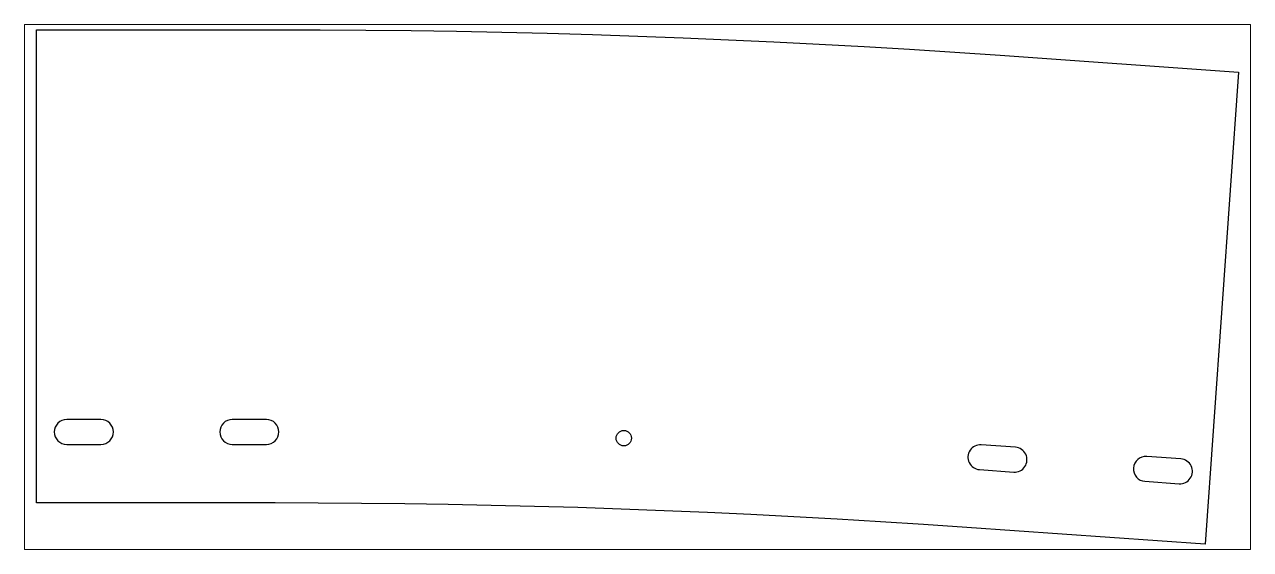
# Paper-space layout 'Layout1' of a CAD drawing. Header units: millimetres. Extents: x 0 to 257, y 43 to 152.
# The model-space entities are those that its viewports show. They can reach past a viewport. Long polylines and large blocks are cut down to what shows.
import ezdxf

# ---------------------------------------------------------------- set-up
doc = ezdxf.new("R2010")
doc.units = ezdxf.units.MM
doc.header["$LTSCALE"] = 25
doc.layers.add('3_Pezzi', color=7, linetype='Continuous')
doc.layers.add('5_Bulloni', color=7, linetype='Continuous')

# ---------------------------------------------------------------- blocks, each defined once
blk = doc.blocks.new('BL1553344777_00001')
at = {"layer": '5_Bulloni', "color": 4, "linetype": 'Continuous'}
for p, q in [((477.25, 35.25), (462.75, 35.25)), ((462.75, 24.75), (477.25, 24.75))]:
    blk.add_line(p, q, dxfattribs=at)
for centre, start, end in [((462.75, 30), 90, 270), ((477.25, 30), 270, 90)]:
    blk.add_arc(centre, 5.25, start, end, dxfattribs=at)
blk = doc.blocks.new('BL1553344777_00002')
at = {"layer": '5_Bulloni', "color": 4, "linetype": 'Continuous'}
for p, q in [((547.25, 35.25), (532.75, 35.25)), ((532.75, 24.75), (547.25, 24.75))]:
    blk.add_line(p, q, dxfattribs=at)
for centre, start, end in [((532.75, 30), 90, 270), ((547.25, 30), 270, 90)]:
    blk.add_arc(centre, 5.25, start, end, dxfattribs=at)
blk = doc.blocks.new('BL1553344777_00003')
at = {"layer": '5_Bulloni', "color": 2, "linetype": 'Continuous'}
blk.add_circle((698.38, 27.39), 3.25, dxfattribs=at)
blk = doc.blocks.new('BL1553344777_00004')
at = {"layer": '5_Bulloni', "color": 4, "linetype": 'Continuous'}
for p, q in [((864.04, 23.54), (849.57, 24.56)), ((848.83, 14.09), (863.29, 13.07))]:
    blk.add_line(p, q, dxfattribs=at)
for centre, start, end in [((849.2, 19.33), 85.9514, 265.952), ((863.67, 18.3), 265.9514, 85.952)]:
    blk.add_arc(centre, 5.25, start, end, dxfattribs=at)
blk = doc.blocks.new('BL1553344777_00005')
at = {"layer": '5_Bulloni', "color": 4, "linetype": 'Continuous'}
for p, q in [((934.02, 18.59), (919.55, 19.61)), ((918.81, 9.14), (933.28, 8.12))]:
    blk.add_line(p, q, dxfattribs=at)
for centre, start, end in [((919.18, 14.38), 85.952, 265.9514), ((933.65, 13.35), 265.9514, 85.952)]:
    blk.add_arc(centre, 5.25, start, end, dxfattribs=at)
blk = doc.blocks.new('BL1553344777_00006')
at = {"layer": '3_Pezzi', "color": 3, "linetype": 'Continuous'}
for p, q in [((450, 0), (450, 200)), ((450, 200), (550.88, 200)), ((550.88, 200), (570.02, 199.95)), ((570.02, 199.95), (589.21, 199.83)), ((589.21, 199.83), (608.39, 199.62)), ((608.39, 199.62), (627.58, 199.32)), ((627.58, 199.32), (646.76, 198.94)), ((646.76, 198.94), (665.94, 198.47)), ((665.94, 198.47), (685.11, 197.92)), ((685.11, 197.92), (704.29, 197.29)), ((704.29, 197.29), (723.46, 196.57)), ((723.46, 196.57), (742.63, 195.76)), ((742.63, 195.76), (761.8, 194.88)), ((761.8, 194.88), (780.96, 193.9)), ((780.96, 193.9), (800.11, 192.84)), ((800.11, 192.84), (819.26, 191.7)), ((819.26, 191.7), (838.41, 190.47)), ((838.41, 190.47), (857.59, 189.16)), ((857.59, 189.16), (958.37, 182.03)), ((958.37, 182.03), (944.25, -17.47)), ((550.88, 0), (450, 0)), ((569.14, -0.04), (550.88, 0)), ((587.44, -0.16), (569.14, -0.04)), ((605.74, -0.36), (587.44, -0.16)), ((624.04, -0.65), (605.74, -0.36)), ((642.34, -1.01), (624.04, -0.65)), ((660.64, -1.45), (642.34, -1.01)), ((678.93, -1.98), (660.64, -1.45)), ((697.23, -2.58), (678.93, -1.98)), ((715.51, -3.27), (697.23, -2.58)), ((733.8, -4.04), (715.51, -3.27)), ((752.08, -4.89), (733.8, -4.04)), ((770.36, -5.81), (752.08, -4.89)), ((788.64, -6.82), (770.36, -5.81)), ((806.91, -7.91), (788.64, -6.82)), ((825.17, -9.08), (806.91, -7.91)), ((843.47, -10.34), (825.17, -9.08)), ((944.25, -17.47), (843.47, -10.34))]:
    blk.add_line(p, q, dxfattribs=at)

msp = doc.modelspace()

# ---------------------------------------------------------------- block references
at = {"layer": '3_Pezzi'}
msp.add_blockref('BL1553344777_00006', (0, 0), dxfattribs=at)
at = {"layer": '5_Bulloni'}
for name in ['BL1553344777_00001', 'BL1553344777_00002', 'BL1553344777_00003', 'BL1553344777_00004', 'BL1553344777_00005']:
    msp.add_blockref(name, (0, 0), dxfattribs=at)

psp = doc.layouts.get("Layout1")

# ---------------------------------------------------------------- viewports
at = {"layer": '0'}
psp.add_viewport(center=(128.5, 97.5), size=(257, 109.9388), view_center_point=(704.18, 91.26), view_height=221.8178, dxfattribs=at)

doc.saveas('drawing.dxf')
